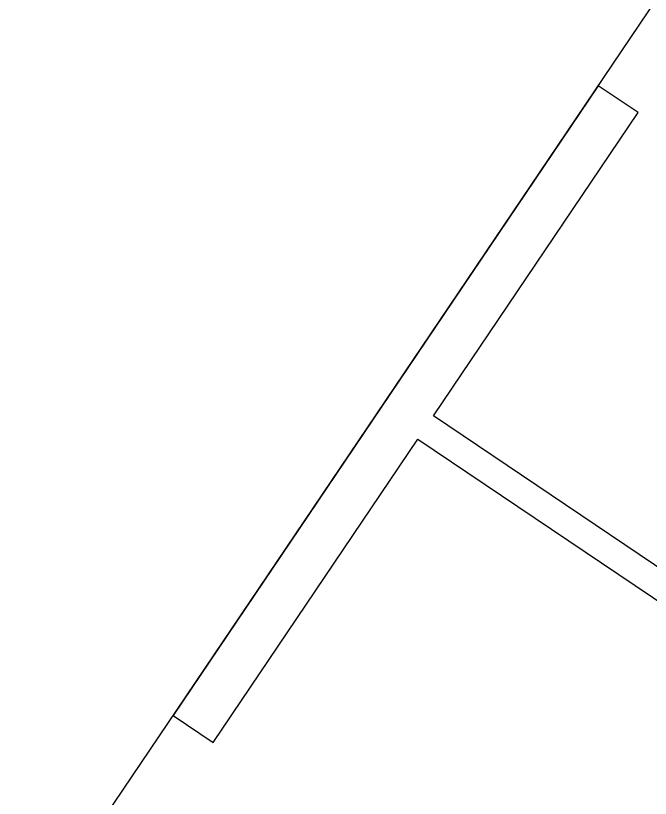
# Model space of a CAD drawing. Header units: metres. Extents: x 2681481 to 2682537, y 1228589 to 1229401.
# Drawn here: x 2681853.0282 to 2681853.2786, y 1228897.3376 to 1228897.6468 of the extents above; entities that cross this region are included whole.
import ezdxf

# ---------------------------------------------------------------- set-up
doc = ezdxf.new("R2010")
doc.units = ezdxf.units.M
doc.linetypes.add('AUSGEZOGEN', pattern=[0])
doc.layers.add('Standard', color=7, linetype='AUSGEZOGEN', lineweight=25)

msp = doc.modelspace()

# ---------------------------------------------------------------- linework, layer by layer
at = {"layer": 'Standard', "color": 252, "linetype": 'AUSGEZOGEN', "lineweight": 25, "transparency": 33554687}
for p, q in [((2681852.05599, 1228895.83652), (2681865.39827, 1228915.6228)), ((2681853.25803, 1228897.61911), (2681853.0903, 1228897.37038)), ((2681853.27378, 1228897.60849), (2681853.25803, 1228897.61911)), ((2681853.19299, 1228897.48868), (2681853.27378, 1228897.60849)), ((2681853.41022, 1228897.3422), (2681853.19299, 1228897.48868)), ((2681853.10605, 1228897.35975), (2681853.18684, 1228897.47956)), ((2681853.18684, 1228897.47956), (2681853.40407, 1228897.33308)), ((2681853.0903, 1228897.37038), (2681853.10605, 1228897.35975))]:
    msp.add_line(p, q, dxfattribs=at)

doc.saveas('drawing.dxf')
